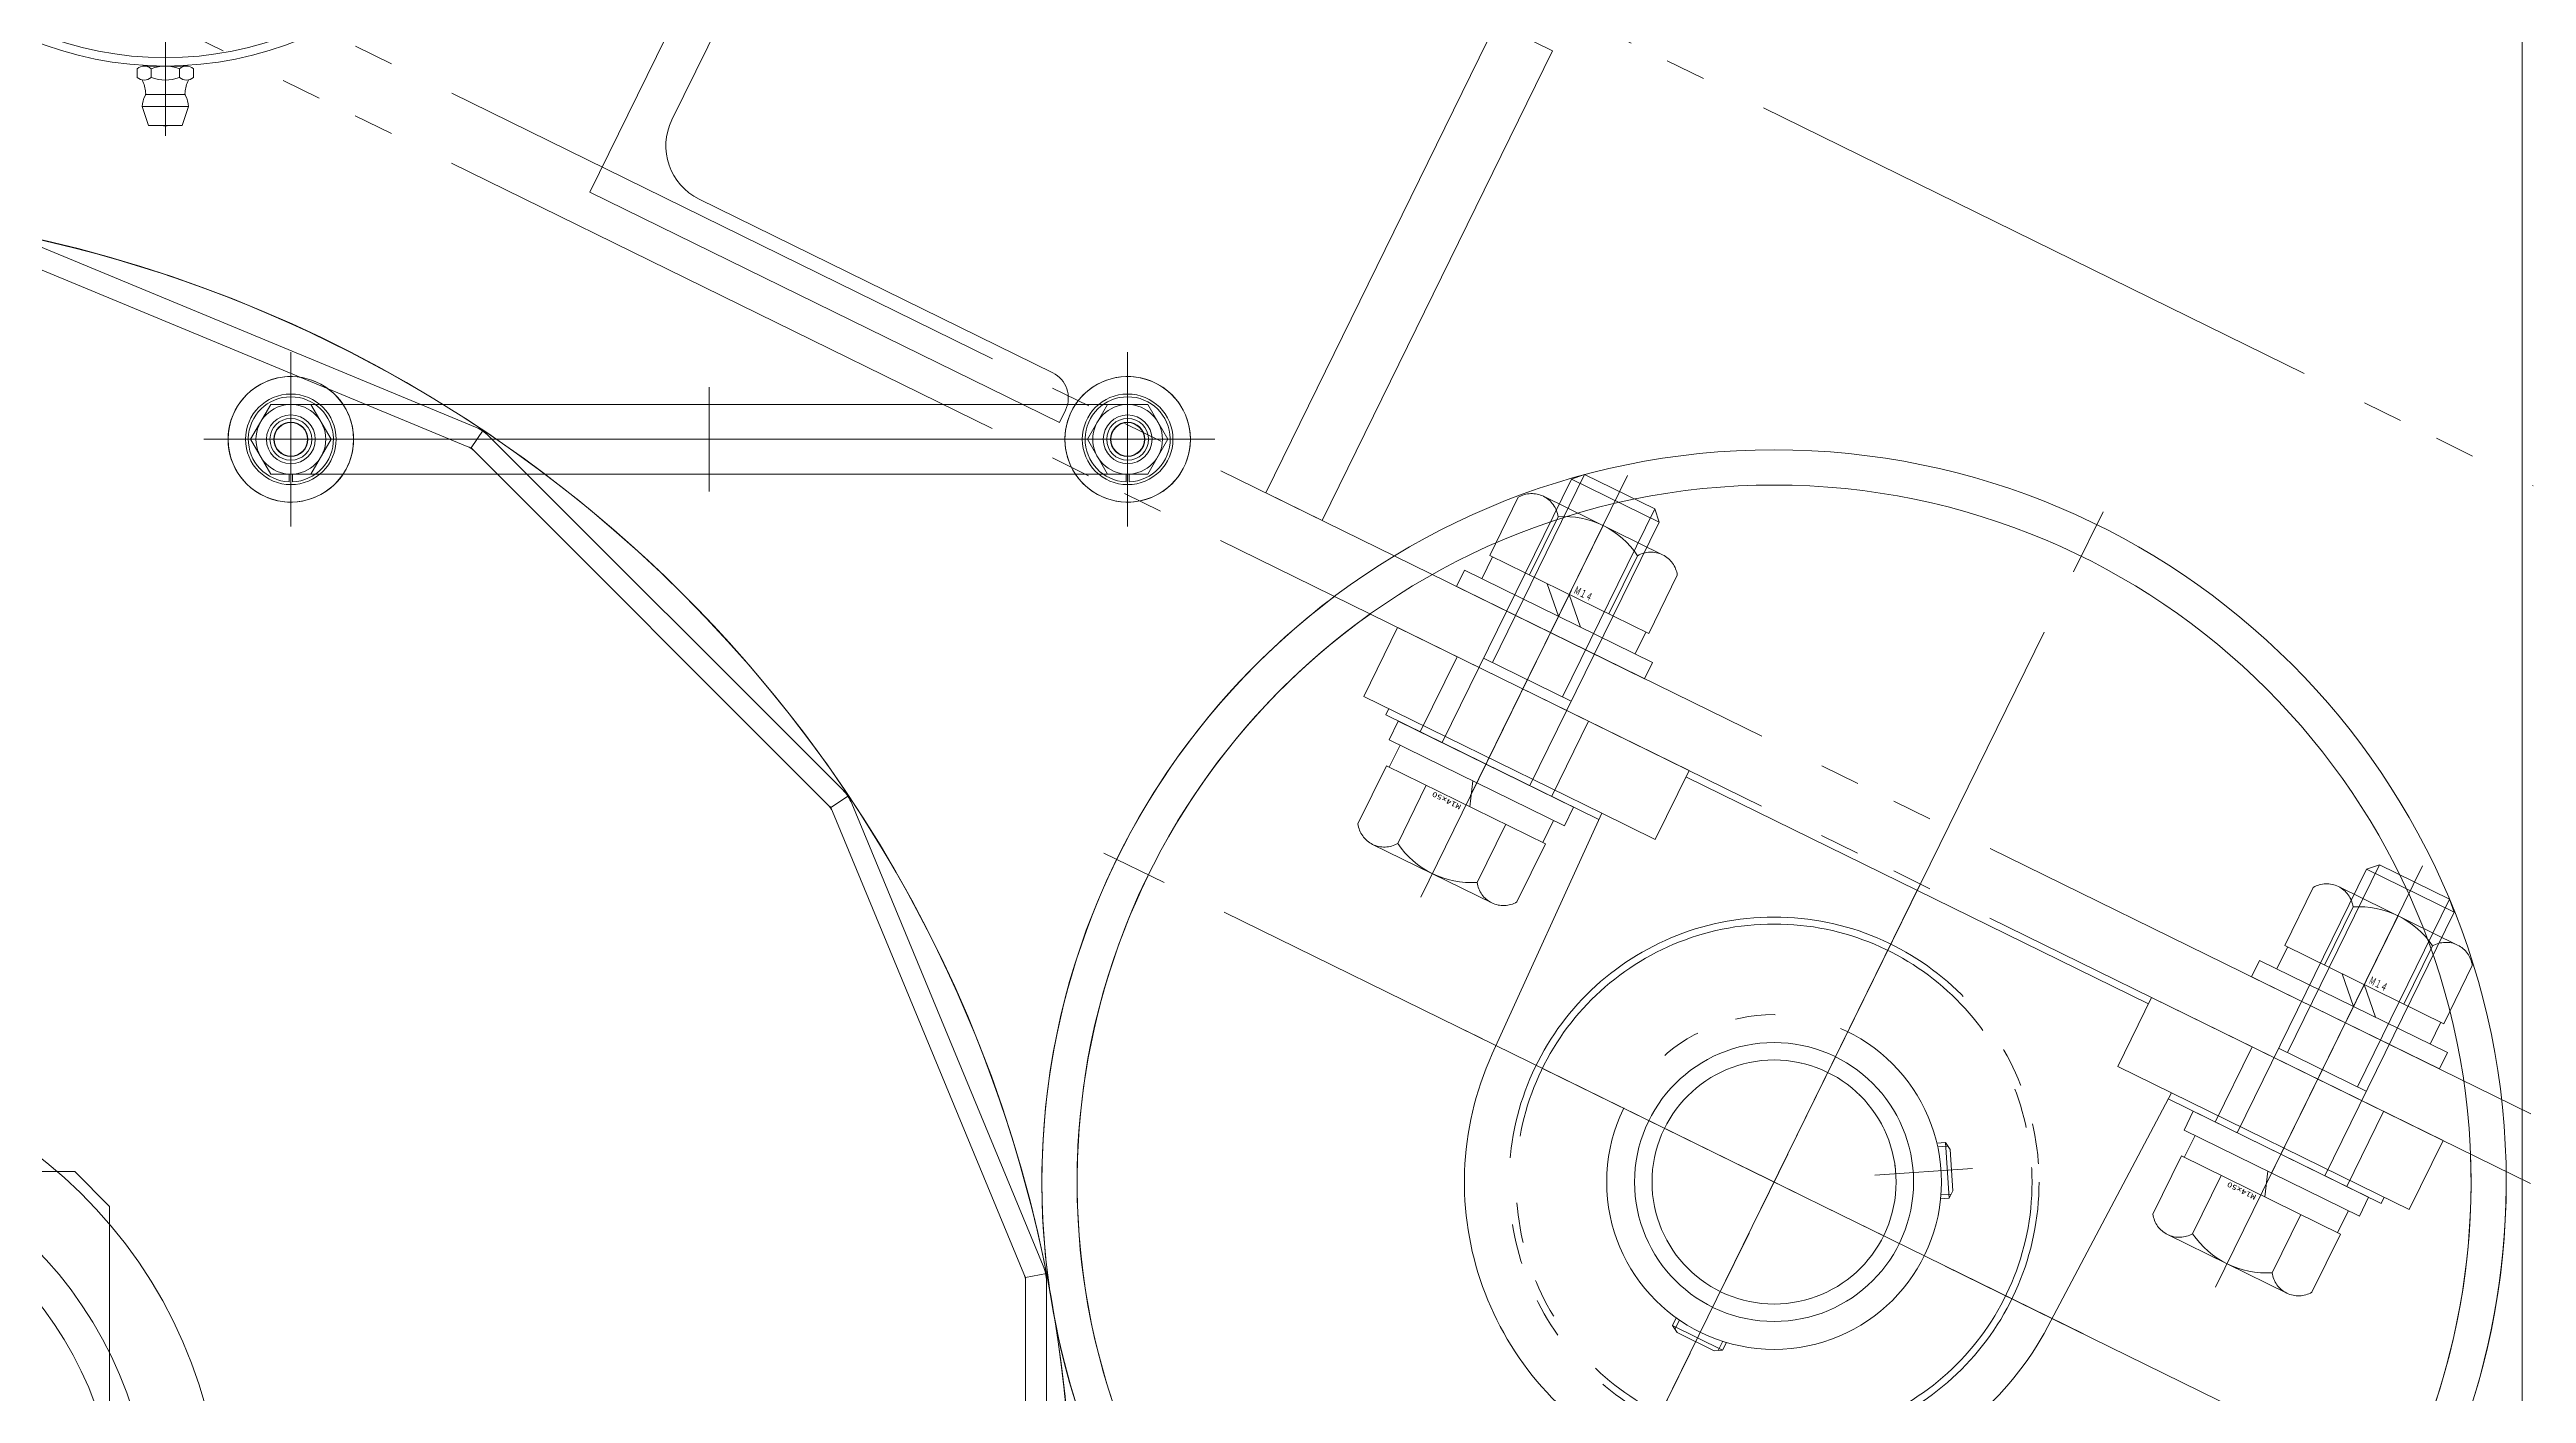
# Model space of a CAD drawing. Units: millimetres at full size. Extents: x -32787 to 32787, y -11878 to 14562.
# Drawn here: x -20370.5 to -20015.3, y 6947.8 to 7140.6 of the extents above; entities that cross this region are included whole.
import ezdxf
from ezdxf.enums import TextEntityAlignment as Align

# ---------------------------------------------------------------- set-up
doc = ezdxf.new("R2010")
doc.units = ezdxf.units.MM
doc.header["$LTSCALE"] = 9.6
doc.linetypes.add('CHAIN2', pattern=[12, 9, -1, 1, -1])
doc.linetypes.add('DOUBLE_CHAIN2', pattern=[12.8, 9, -1, 0.6, -0.6, 0.6, -1])
for name, color, linetype, lineweight in [('0-2_0', 2, 'Continuous', 9), ('0-3_05_CENTER', 2, 'CHAIN2', 9), ('0-4_04_HIDDEN', 7, 'Continuous', 9), ('0-5_10_DRAFT', 1, 'Continuous', 9), ('0-7_01_外形線', 134, 'Continuous', 9), ('0-8_04_中心線', 4, 'CHAIN2', 9), ('0-9_03_かくれ線', 5, 'Continuous', 9), ('0-A_06_PHANTOM', 2, 'DOUBLE_CHAIN2', 9)]:
    doc.layers.add(name, color=color, linetype=linetype, lineweight=lineweight)
doc.styles.add('ＭＳ ゴシック', font='')
doc.styles.get('ＭＳ ゴシック').set_extended_font_data('MS Gothic')

# ---------------------------------------------------------------- blocks, each defined once
blk = doc.blocks.new('MUCAP208Ja_1_1')
at = {"layer": '0-2_0'}
for p, q in [((-3.3, 105.8), (-2.4, 108.5)), ((-2.4, 108.5), (2.4, 108.5)), ((3.3, 105.8), (2.4, 108.5)), ((-3.3, 105.8), (3.3, 105.8)), ((-2.8, 104.054), (2.8, 104.054)), ((-4.041, 100.37), (-4.041, 101.63)), ((3.031, 100), (-3.031, 100)), ((-2.021, 101.63), (-2.021, 100.37)), ((2.021, 101.63), (2.021, 100.37)), ((4.041, 101.63), (4.041, 100.37)), ((-4, 76.6), (-2.961, 77.2)), ((4, 76.6), (-4, 76.6)), ((-4, 75.396), (-4, 76.6)), ((-3.45, 75.474), (-3.45, 76.918)), ((2.961, 77.2), (-2.961, 77.2)), ((4, 76.6), (2.961, 77.2)), ((3.45, 75.474), (3.45, 76.918)), ((4, 75.396), (4, 76.6)), ((-51.456, 20.955), (-50.787, 50.355)), ((-51.401, 20.646), (-49.502, 52.181)), ((51.401, 20.646), (49.502, 52.181)), ((51.456, 20.955), (50.787, 50.355)), ((-24.687, 39.566), (-25.729, 38.964)), ((-24.479, 39.051), (-25.729, 38.329)), ((-25.729, 38.964), (-21.729, 32.036)), ((-25.729, 38.964), (-25.729, 37.764)), ((-25.729, 37.764), (-22.768, 32.636)), ((-21.729, 32.036), (-22.768, 32.636)), ((-21.029, 33.075), (-22.279, 32.353)), ((-20.687, 32.638), (-21.729, 32.036)), ((-87.5, 18), (-87.5, 14.53)), ((-86.5, 19), (-53.455, 19)), ((86.5, 19), (53.455, 19)), ((87.5, 18), (87.5, 14.53)), ((-86.346, 13.326), (-46.346, 15.634)), ((86.346, 13.326), (46.346, 15.634)), ((-92, 7.336), (-92, 0)), ((-40, 9.644), (-40, 1)), ((40, 9.644), (40, 1)), ((92, 7.336), (92, 0)), ((-92, 0), (-41, 0)), ((-41, 0), (-40, 1)), ((-40, 1), (40, 1)), ((41, 0), (40, 1)), ((92, 0), (41, 0))]:
    blk.add_line(p, q, dxfattribs=at)
for radius in [40.5, 39.25, 26.5, 20]:
    blk.add_circle((0, 49.2), radius, dxfattribs=at)
for centre, radius, start, end in [((0, 107.013), 1.587, 69.55499, 110.44501), ((0, 105.8), 3.3, 180, 208.06161), ((-8.789, 104.424), 6, 336.17154, 353.89834), ((-3.618, 103.871), 0.8, 353.89834, 28.06161), ((3.618, 103.871), 0.8, 151.93839, 186.10166), ((8.789, 104.424), 6, 186.10166, 203.82846), ((0, 105.8), 3.3, 331.93839, 0), ((0, 49.2), 50.8, 1.3029, 178.6971), ((-3.031, 100.437), 1.563, 49.73979, 130.26021), ((-3.031, 101.563), 1.563, 229.73979, 310.26021), ((0, 96.302), 5.698, 69.22909, 110.77091), ((0, 105.698), 5.698, 249.22909, 290.77091), ((3.031, 100.437), 1.563, 49.73979, 130.26021), ((3.031, 101.563), 1.563, 229.73979, 310.26021), ((0, 49.2), 49.591, 3.44631, 176.55369), ((0, 49.2), 42, 0, 180), ((350.172, 49.2), 392.172, 180, 185.20269), ((-350.172, 49.2), 392.172, 354.79731, 0), ((-86.5, 18), 1, 90, 180), ((-57.39, 21.007), 6, 273.30187, 356.55369), ((-53.455, 21), 2, 270, 358.6971), ((57.39, 21.007), 6, 183.44631, 266.69813), ((53.455, 21), 2, 181.3029, 270), ((86.5, 18), 1, 0, 90), ((-89.5, 14.53), 2, 295.94448, 0), ((-46, 9.644), 6, 0, 93.30187), ((0, 127.7), 121, 249.57682, 290.42318), ((46, 9.644), 6, 86.69813, 180), ((89.5, 14.53), 2, 180, 244.05552), ((-86, 7.336), 6, 93.30187, 180), ((86, 7.336), 6, 0, 86.69813)]:
    blk.add_arc(centre, radius, start, end, dxfattribs=at)
at = {"layer": '0-3_05_CENTER'}
for p, q in [((0, 109.987), (0, 0)), ((-55.814, 49.2), (55.814, 49.2)), ((-26.847, 33.7), (-14.722, 40.7)), ((-68.5, 24), (-68.5, -4.978)), ((68.5, 24), (68.5, -4.978))]:
    blk.add_line(p, q, dxfattribs=at)
at = {"layer": '0-4_04_HIDDEN', "color": 2}
for p, q in [((-81, 19), (-81, 0)), ((-56, 19), (-56, 0)), ((56, 19), (56, 0)), ((81, 19), (81, 0))]:
    blk.add_line(p, q, dxfattribs=at)
blk = doc.blocks.new('A$C6DCD7F69_1_1_1')
at = {"layer": '0-3_05_CENTER'}
for p, q in [((0, 113.744), (0, -113.744)), ((113.744, 0), (-113.744, 0))]:
    blk.add_line(p, q, dxfattribs=at)
at = {"layer": '0-4_04_HIDDEN'}
for radius in [105, 99.95, 20, 17.5]:
    blk.add_circle((0, 0), radius, dxfattribs=at)
blk = doc.blocks.new('MUCP207a_1')
at = {"layer": '0-3_05_CENTER'}
for p, q in [((0, 0), (0, 102.469)), ((-49.422, 47.6), (49.422, 47.6)), ((-24.682, 33.35), (-12.557, 40.35)), ((-63.5, 17), (-63.5, -5)), ((63.5, 17), (63.5, -5))]:
    blk.add_line(p, q, dxfattribs=at)
at = {"layer": '0-4_04_HIDDEN', "color": 2}
for p, q in [((-74, 12), (-74, 0)), ((-53, 12), (-53, 0)), ((53, 12), (53, 0)), ((74, 12), (74, 0))]:
    blk.add_line(p, q, dxfattribs=at)
at = {"layer": '0-A_06_PHANTOM'}
for p, q in [((-3.3, 97.8), (-2.4, 100.5)), ((-2.4, 100.5), (2.4, 100.5)), ((3.3, 97.8), (2.4, 100.5)), ((-3.3, 97.8), (3.3, 97.8)), ((-2.8, 96.054), (2.8, 96.054)), ((-4.041, 92.37), (-4.041, 93.63)), ((-2.021, 93.63), (-2.021, 92.37)), ((2.021, 93.63), (2.021, 92.37)), ((4.041, 93.63), (4.041, 92.37)), ((3.031, 92), (-3.031, 92)), ((4, 72.5), (-4, 72.5)), ((-3.45, 71.351), (-3.45, 72.818)), ((2.961, 73.1), (-2.961, 73.1)), ((4, 72.5), (2.961, 73.1)), ((3.45, 71.351), (3.45, 72.818)), ((4, 71.264), (4, 72.5)), ((-45.5, 11), (-44.381, 48.91)), ((45.5, 11), (44.381, 48.91)), ((-22.294, 38.712), (-23.564, 37.979)), ((-23.564, 38.614), (-23.564, 37.414)), ((-23.564, 37.414), (-20.603, 32.286)), ((-19.564, 31.686), (-20.603, 32.286)), ((-18.844, 32.737), (-20.114, 32.003)), ((-18.494, 32.304), (-19.564, 31.686)), ((-83.5, 11), (-83.5, 0)), ((-83.5, 11), (-78.5, 11)), ((-79.5, 12), (-45.47, 12)), ((-79.5, 11), (-79.5, 12)), ((-78.5, 11), (-45.5, 11)), ((-45.5, 11), (-36.946, 11)), ((-36.946, 0), (-36.946, 11)), ((36.946, 11), (45.5, 11)), ((36.946, 11), (36.946, 0)), ((45.47, 12), (79.5, 12)), ((45.5, 11), (78.5, 11)), ((78.5, 11), (83.5, 11)), ((79.5, 11), (79.5, 12)), ((83.5, 0), (83.5, 11)), ((-83.5, 0), (-36.946, 0)), ((-36.946, 1), (36.946, 1)), ((36.946, 0), (83.5, 0))]:
    blk.add_line(p, q, dxfattribs=at)
for points in [[(-4, 71.264), (-4, 72.5), (-2.961, 73.1)], [(-22.494, 39.232), (-23.564, 38.614), (-19.564, 31.686)]]:
    blk.add_lwpolyline(points, dxfattribs=at)
for radius in [38, 37, 24, 17.5]:
    blk.add_circle((0, 47.6), radius, dxfattribs=at)
for centre, radius, start, end in [((0, 99.012), 1.587, 69.55499, 110.44501), ((0, 97.8), 3.3, 180, 208.06161), ((-3.618, 95.871), 0.8, 353.89834, 28.06161), ((3.618, 95.871), 0.8, 151.93839, 186.10166), ((0, 97.8), 3.3, 331.93839, 0), ((-3.031, 92.437), 1.563, 49.73979, 130.26021), ((-3.031, 93.563), 1.563, 229.73979, 310.26021), ((-8.789, 96.424), 6, 336.17154, 353.89834), ((0, 88.302), 5.698, 69.22909, 110.77091), ((0, 97.698), 5.698, 249.22909, 290.77091), ((3.031, 92.437), 1.563, 49.73979, 130.26021), ((3.031, 93.563), 1.563, 229.73979, 310.26021), ((8.789, 96.424), 6, 186.10166, 203.82846), ((0, 47.6), 44.4, 1.69122, 178.30878)]:
    blk.add_arc(centre, radius, start, end, dxfattribs=at)
blk = doc.blocks.new('A$C09CE55E7_1_1_1')
at = {"layer": '0-A_06_PHANTOM', "color": 7, "linetype": 'CHAIN2'}
blk.add_line((0, -46.085), (0, 21.248), dxfattribs=at)
at = {"layer": '0-A_06_PHANTOM', "color": 7}
for p, q in [((-12.7, 15.799), (-12.7, 6.5)), ((-9.525, 17.5), (9.525, 17.5)), ((-6.35, 6.5), (-6.35, 15.799)), ((6.35, 15.799), (6.35, 6.5)), ((12.7, 15.799), (12.7, 6.5)), ((12.7, 6.5), (-12.7, 6.5)), ((-12.25, 3), (-12.25, 6.5)), ((-0.637, 6.5), (0.637, 3)), ((12.25, 6.5), (12.25, 3)), ((-14, 0), (-14, 3)), ((-14, 3), (14, 3)), ((14, 0), (-14, 0)), ((14, 3), (14, 0)), ((7, -13.5), (-7, -13.5)), ((-5.6, -13.5), (-5.6, -43.5)), ((5.6, -13.5), (5.6, -43.5)), ((7, -42.1), (-7, -42.1)), ((5.6, -43.5), (-5.6, -43.5))]:
    blk.add_line(p, q, dxfattribs=at)
for points in [[(-7, 0), (-7, -42.1), (-5.6, -43.5)], [(7, 0), (7, -42.1), (5.6, -43.5)]]:
    blk.add_lwpolyline(points, dxfattribs=at)
for centre, radius, start, end in [((-9.525, 13.687), 3.813, 33.626, 146.374), ((0, 4.8), 12.7, 60, 120), ((9.525, 13.687), 3.813, 33.626, 146.374)]:
    blk.add_arc(centre, radius, start, end, dxfattribs=at)
at = {"layer": '0-5_10_DRAFT', "style": 'ＭＳ ゴシック', "width": 1.5}
blk.add_text('M14x50', height=0.7331, dxfattribs=at).set_placement((0.527, 6.604), align=Align.BOTTOM_LEFT)
blk = doc.blocks.new('M14Nza_1_1_1')
at = {"layer": '0-A_06_PHANTOM', "color": 7}
for p, q in [((-12.7, 15.399), (-12.7, 6.1)), ((-9.525, 17.1), (9.525, 17.1)), ((-6.35, 6.1), (-6.35, 15.399)), ((6.35, 15.399), (6.35, 6.1)), ((12.7, 15.399), (12.7, 6.1)), ((-12.7, 6.1), (12.7, 6.1)), ((-12.25, 2.6), (-12.25, 6.1)), ((-3.5, 6.1), (0, 2.6)), ((0, 6.1), (3.5, 2.6)), ((12.25, 6.1), (12.25, 2.6))]:
    blk.add_line(p, q, dxfattribs=at)
at = {"layer": '0-A_06_PHANTOM', "color": 7, "linetype": 'CHAIN2'}
blk.add_line((0, 0), (0, 17.1), dxfattribs=at)
at = {"layer": '0-A_06_PHANTOM', "color": 7}
blk.add_lwpolyline([(-15, 0), (15, 0), (15, 2.6), (-15, 2.6)], close=True, dxfattribs=at)
for centre, radius, start, end in [((-9.525, 13.287), 3.813, 33.626, 146.374), ((0, 4.4), 12.7, 60, 120), ((9.525, 13.287), 3.813, 33.626, 146.374)]:
    blk.add_arc(centre, radius, start, end, dxfattribs=at)
at = {"layer": '0-5_10_DRAFT', "style": 'ＭＳ ゴシック', "width": 0.6}
blk.add_text('Ｍ１４', height=1.1, dxfattribs=at).set_placement((0.387, 6.204), align=Align.BOTTOM_LEFT)
blk = doc.blocks.new('A$C3B8279DF_1_1')
at = {"layer": '0-4_04_HIDDEN'}
for p, q in [((0, 0), (0, -75)), ((0, 0), (75, 0)), ((75, -2), (75, 0)), ((14.5, -6), (71, -6)), ((6, -71), (6, -14.5)), ((2, -75), (0, -75))]:
    blk.add_line(p, q, dxfattribs=at)
for centre, radius, start, end in [((71, -2), 4, 270, 0), ((14.5, -14.5), 8.5, 90, 180), ((2, -71), 4, 270, 0)]:
    blk.add_arc(centre, radius, start, end, dxfattribs=at)
blk = doc.blocks.new('A$C1FC96EE0_1_1_1')
at = {"layer": '0-3_05_CENTER'}
for p, q in [((-29.32, 393.5), (-51.714, 393.5)), ((-29.32, 266.5), (-51.714, 266.5))]:
    blk.add_line(p, q, dxfattribs=at)
at = {"layer": '0-5_10_DRAFT'}
for p, q in [((-92.6, 325.533), (-92.6, 334.467)), ((-97.067, 330), (-88.133, 330))]:
    blk.add_line(p, q, dxfattribs=at)
at = {"layer": '0-A_06_PHANTOM', "color": 7}
blk.add_line((-36, 423.127), (-36, -15), dxfattribs=at)
blk.add_lwpolyline([(-45, 427.502), (-45, -15), (15, -15), (45, 15), (45, 383.745)], dxfattribs=at)
blk.add_lwpolyline([(-36, 221), (39, 221), (39, 230), (-36, 230)], close=True, dxfattribs=at)
at = {"layer": '0-4_04_HIDDEN', "rotation": 90}
blk.add_blockref('A$C3B8279DF_1_1', (-40, 115), dxfattribs=at)
blk = doc.blocks.new('A$C7EF059D2_1_1')
at = {"layer": '0-2_0', "color": 134}
for radius, start, end in [(105, 216.89691, 90.81241), (99.95, 215.41466, 92.29465)]:
    blk.add_arc((260.032, 162.203), radius, start, end, dxfattribs=at)
at = {"layer": '0-2_0', "xscale": -1, "rotation": 333.85466}
blk.add_blockref('A$C1FC96EE0_1_1_1', (31.492, -93.227), dxfattribs=at)
at = {"layer": '0-2_0'}
for name, p, rotation in [('A$C09CE55E7_1_1_1', (256.055, 234.893), 243.85466), ('M14Nza_1_1_1', (237.204, 244.146), 63.85466), ('MUCP207a_1', (217.302, 183.178), 243.85466), ('A$C09CE55E7_1_1_1', (200.093, 120.887), 243.85466), ('M14Nza_1_1_1', (181.242, 130.141), 63.85466), ('MUCAP208Ja_1_1', (0, -68.5), 270)]:
    blk.add_blockref(name, p, dxfattribs=dict(at, rotation=rotation))
at = {"layer": '0-4_04_HIDDEN', "rotation": 333.85466}
blk.add_blockref('A$C6DCD7F69_1_1_1', (260.032, 162.203), dxfattribs=at)
blk = doc.blocks.new('MUCP212a_1_1_1')
at = {"layer": '0-2_0'}
for p, q in [((-2.4, 146.5), (-3.3, 143.8)), ((-2.4, 146.5), (2.4, 146.5)), ((2.4, 146.5), (3.3, 143.8)), ((-3.3, 143.8), (3.3, 143.8)), ((-3.5, 140), (-4.041, 139.687)), ((-4.041, 138.313), (-4.041, 139.687)), ((-3.031, 140), (-3.5, 140)), ((0, 140), (-3.031, 140)), ((-2.021, 139.687), (-2.021, 138.313)), ((3.031, 140), (0, 140)), ((2.021, 139.687), (2.021, 138.313)), ((3.5, 140), (3.031, 140)), ((3.5, 140), (4.041, 139.687)), ((4.041, 139.687), (4.041, 138.313)), ((-3.5, 138), (-4.041, 138.313)), ((-3.175, 138), (-3.175, 137.926)), ((3.175, 138), (3.175, 137.926)), ((3.5, 138), (4.041, 138.313)), ((-3.614, 109.8), (-5, 109)), ((5, 109), (-5, 109)), ((-5, 107.974), (-5, 109)), ((3.614, 109.8), (-3.614, 109.8)), ((3.614, 109.8), (5, 109)), ((5, 107.974), (5, 109)), ((-68.192, 70.863), (-68.984, 20)), ((68.984, 20), (68.192, 70.863)), ((-35.56, 55.043), (-36.448, 54.53)), ((-36.448, 54.53), (-31.448, 45.87)), ((-36.448, 52.93), (-36.448, 54.53)), ((-36.448, 52.93), (-32.834, 46.67)), ((-32.834, 46.67), (-31.448, 45.87)), ((-30.56, 46.383), (-31.448, 45.87)), ((-120.5, 0), (-120.5, 20)), ((-50.5, 20), (-120.5, 20)), ((-50.5, 0), (-50.5, 20)), ((50.5, 20), (120.5, 20)), ((50.5, 0), (50.5, 20)), ((120.5, 0), (120.5, 20)), ((-120.5, 0), (120.5, 0))]:
    blk.add_line(p, q, dxfattribs=at)
for points in [[(-2.906, 139.995), (-2.969, 139.999), (-3.031, 140), (-3.094, 139.999), (-3.156, 139.995), (-3.218, 139.989), (-3.279, 139.98), (-3.341, 139.969), (-3.402, 139.955), (-3.464, 139.939), (-3.526, 139.921), (-3.588, 139.9), (-3.651, 139.877), (-3.714, 139.852), (-3.778, 139.824), (-3.842, 139.793), (-3.908, 139.761), (-3.974, 139.725), (-4.041, 139.687)], [(1.114, 139.9), (0.989, 139.921), (0.866, 139.939), (0.742, 139.955), (0.619, 139.969), (0.496, 139.98), (0.373, 139.989), (0.249, 139.995), (0.125, 139.999), (0, 140), (-0.125, 139.999), (-0.249, 139.995), (-0.373, 139.989), (-0.496, 139.98), (-0.619, 139.969), (-0.742, 139.955), (-0.866, 139.939), (-0.989, 139.921), (-1.114, 139.9), (-1.239, 139.877), (-1.365, 139.852), (-1.493, 139.824), (-1.622, 139.793), (-1.753, 139.761), (-1.886, 139.725), (-2.021, 139.687), (-2.088, 139.725), (-2.155, 139.761), (-2.22, 139.793), (-2.285, 139.824), (-2.348, 139.852), (-2.412, 139.877), (-2.474, 139.9), (-2.536, 139.921), (-2.598, 139.939), (-2.66, 139.955), (-2.721, 139.969), (-2.783, 139.98), (-2.845, 139.989), (-2.906, 139.995)], [(4.041, 139.687), (3.974, 139.725), (3.908, 139.761), (3.842, 139.793), (3.778, 139.824), (3.714, 139.852), (3.651, 139.877), (3.588, 139.9), (3.526, 139.921), (3.464, 139.939), (3.402, 139.955), (3.341, 139.969), (3.279, 139.98), (3.218, 139.989), (3.156, 139.995), (3.094, 139.999), (3.031, 140), (2.969, 139.999), (2.906, 139.995), (2.845, 139.989), (2.783, 139.98), (2.721, 139.969), (2.66, 139.955), (2.598, 139.939), (2.536, 139.921), (2.474, 139.9), (2.412, 139.877), (2.348, 139.852), (2.285, 139.824), (2.22, 139.793), (2.155, 139.761), (2.088, 139.725), (2.021, 139.687), (1.886, 139.725), (1.753, 139.761), (1.622, 139.793), (1.493, 139.824), (1.365, 139.852), (1.239, 139.877), (1.114, 139.9)], [(-4.041, 138.313), (-3.974, 138.275), (-3.908, 138.239), (-3.842, 138.207), (-3.778, 138.176), (-3.714, 138.148), (-3.651, 138.123), (-3.588, 138.1), (-3.526, 138.079), (-3.464, 138.061), (-3.402, 138.045), (-3.341, 138.031), (-3.279, 138.02), (-3.218, 138.011), (-3.156, 138.005), (-3.094, 138.001), (-3.031, 138)], [(-3.5, 138), (-3.031, 138), (0, 138), (3.031, 138), (3.5, 138)], [(-3.031, 138), (-2.969, 138.001), (-2.906, 138.005), (-2.845, 138.011), (-2.783, 138.02), (-2.721, 138.031), (-2.66, 138.045), (-2.598, 138.061), (-2.536, 138.079), (-2.474, 138.1), (-2.412, 138.123), (-2.348, 138.148), (-2.285, 138.176), (-2.22, 138.207), (-2.155, 138.239), (-2.088, 138.275), (-2.021, 138.313)], [(-2.021, 138.313), (-1.886, 138.275), (-1.753, 138.239), (-1.622, 138.207), (-1.493, 138.176), (-1.365, 138.148), (-1.239, 138.123), (-1.114, 138.1), (-0.989, 138.079), (-0.866, 138.061), (-0.742, 138.045), (-0.619, 138.031), (-0.496, 138.02), (-0.373, 138.011), (-0.249, 138.005), (-0.125, 138.001), (0, 138)], [(0, 138), (0.125, 138.001), (0.249, 138.005), (0.373, 138.011), (0.496, 138.02), (0.619, 138.031), (0.742, 138.045), (0.866, 138.061), (0.989, 138.079), (1.114, 138.1), (1.239, 138.123), (1.365, 138.148), (1.493, 138.176), (1.622, 138.207), (1.753, 138.239), (1.886, 138.275), (2.021, 138.313)], [(2.021, 138.313), (2.088, 138.275), (2.155, 138.239), (2.22, 138.207), (2.285, 138.176), (2.348, 138.148), (2.412, 138.123), (2.474, 138.1), (2.536, 138.079), (2.598, 138.061), (2.66, 138.045), (2.721, 138.031), (2.783, 138.02), (2.845, 138.011), (2.906, 138.005), (2.969, 138.001), (3.031, 138)], [(3.031, 138), (3.094, 138.001), (3.156, 138.005), (3.218, 138.011), (3.279, 138.02), (3.341, 138.031), (3.402, 138.045), (3.464, 138.061), (3.526, 138.079), (3.588, 138.1), (3.651, 138.123), (3.714, 138.148), (3.778, 138.176), (3.842, 138.207), (3.908, 138.239), (3.974, 138.275), (4.041, 138.313)]]:
    blk.add_lwpolyline(points, dxfattribs=at)
for radius in [58, 53.188, 38.5, 30]:
    blk.add_circle((0, 69.8), radius, dxfattribs=at)
for centre, radius, start, end in [((0, 145.212), 1.587, 54.19606, 125.80394), ((0, 143.8), 3.3, 180, 207.48703), ((-3.637, 141.908), 0.8, 348.65336, 27.48703), ((3.637, 141.908), 0.8, 152.51297, 191.34664), ((0, 143.8), 3.3, 332.51297, 0), ((-8.736, 142.931), 6, 330.76098, 348.65336), ((8.736, 142.931), 6, 191.34664, 209.23902), ((0, 69.8), 68.2, 0.89288, 179.10712)]:
    blk.add_arc(centre, radius, start, end, dxfattribs=at)
at = {"layer": '0-3_05_CENTER'}
for p, q in [((0, 154.6), (0, 0)), ((76.312, 69.8), (-76.312, 69.8)), ((-37.239, 48.3), (-23.383, 56.3)), ((-92, 27.055), (-92, -7.444)), ((92, 27.055), (92, -7.444))]:
    blk.add_line(p, q, dxfattribs=at)
at = {"layer": '0-4_04_HIDDEN', "color": 2}
for p, q in [((-104.5, 0), (-104.5, 20)), ((-79.5, 0), (-79.5, 20)), ((79.5, 0), (79.5, 20)), ((104.5, 0), (104.5, 20))]:
    blk.add_line(p, q, dxfattribs=at)
blk = doc.blocks.new('A$C34463D87_1_1_1')
at = {"layer": '0-2_0', "color": 134}
for p, q in [((104.456, 158.436), (38.17, 185.892)), ((103.308, 155.664), (37.022, 183.121)), ((157.135, 106.402), (106.402, 157.135)), ((155.014, 104.281), (104.281, 155.014)), ((183.121, 37.022), (155.664, 103.308)), ((185.892, 38.17), (158.436, 104.456)), ((183.349, -35.874), (183.349, 35.874)), ((186.349, -35.874), (186.349, 35.874))]:
    blk.add_line(p, q, dxfattribs=at)
for centre, radius, start, end in [((102.16, 152.893), 6, 45, 67.5), ((102.16, 152.893), 3, 45, 67.5), ((152.893, 102.16), 3, 22.5, 45), ((152.893, 102.16), 6, 22.5, 45), ((180.349, 35.874), 3, 0, 22.5), ((180.349, 35.874), 6, 0, 22.5)]:
    blk.add_arc(centre, radius, start, end, dxfattribs=at)
at = {"layer": '0-5_10_DRAFT'}
for p, q in [((105.558, 157.979), (103.859, 155.436)), ((157.979, 105.558), (155.436, 103.859)), ((186.349, 37.067), (183.349, 36.47))]:
    blk.add_line(p, q, dxfattribs=at)
for points in [[(106.402, 157.135), (105.558, 157.979), (104.456, 158.436)], [(103.308, 155.664), (103.859, 155.436), (104.281, 155.014)], [(155.014, 104.281), (155.436, 103.859), (155.664, 103.308)], [(158.436, 104.456), (157.979, 105.558), (157.135, 106.402)], [(183.121, 37.022), (183.349, 36.47), (183.349, 35.874)], [(186.349, 35.874), (186.349, 37.067), (185.892, 38.17)]]:
    blk.add_lwpolyline(points, dxfattribs=at)
blk.add_circle((0, 0), 190, dxfattribs=at)
blk = doc.blocks.new('A$C44007C93_1_1_1')
at = {"layer": '0-2_0'}
for p, q in [((-48.5, 0), (-48.5, -68.8)), ((-38.5, 0), (-38.5, -68.8)), ((38.5, 0), (38.5, -68.8)), ((48.5, 0), (48.5, -68.8)), ((-47.553, -68), (-48.5, -66.36)), ((-39.447, -68), (-38.5, -66.36)), ((39.447, -68), (38.5, -66.36)), ((47.553, -68), (48.5, -66.36)), ((-38.5, -68), (-48.5, -68)), ((-47.553, -68), (-47.553, -68.8)), ((-39.447, -68), (-39.447, -68.8)), ((38.5, -68), (48.5, -68)), ((39.447, -68), (39.447, -68.8)), ((47.553, -68), (47.553, -68.8))]:
    blk.add_line(p, q, dxfattribs=at)
for radius in [48.5, 38.5]:
    blk.add_arc((0, 0), radius, 0, 180, dxfattribs=at)
at = {"layer": '0-3_05_CENTER'}
for p, q in [((-43.5, 0), (-43.5, -121.552)), ((43.5, 0), (43.5, -121.552))]:
    blk.add_line(p, q, dxfattribs=at)
blk.add_arc((0, 0), 43.5, 0, 180, dxfattribs=at)
at = {"layer": '0-4_04_HIDDEN'}
for p, q in [((-48.5, -68.8), (-48.5, -117.053)), ((-47.553, -68.8), (-47.553, -118)), ((-39.447, -68.8), (-39.447, -118)), ((-38.5, -68.8), (-38.5, -117.053)), ((38.5, -68.8), (38.5, -117.053)), ((39.447, -68.8), (39.447, -118)), ((47.553, -68.8), (47.553, -118)), ((48.5, -68.8), (48.5, -117.053)), ((-38.5, -117.053), (-39.447, -118)), ((38.5, -117.053), (39.447, -118)), ((-39.447, -118), (-47.553, -118)), ((39.447, -118), (47.553, -118))]:
    blk.add_line(p, q, dxfattribs=at)
for points in [[(-38.5, -117.053), (-48.5, -117.053), (-47.553, -118)], [(38.5, -117.053), (48.5, -117.053), (47.553, -118)]]:
    blk.add_lwpolyline(points, dxfattribs=at)
at = {"layer": '0-5_10_DRAFT'}
for p, q in [((0, -6.721), (0, 6.721)), ((6.721, 0), (-6.721, 0))]:
    blk.add_line(p, q, dxfattribs=at)
blk = doc.blocks.new('A$C006C0163_1')
at = {"layer": '0-4_04_HIDDEN', "linetype": 'CHAIN2'}
blk.add_line((0, -12), (0, 0), dxfattribs=at)
at = {"layer": '0-4_04_HIDDEN'}
for p, q in [((-9.2, -4), (-9.2, -1.5)), ((0, -4), (-2.5, -1.5)), ((0, -1.5), (2.5, -4)), ((9.2, -1.5), (9.2, -4)), ((9.8, -4), (-9.8, -4)), ((-9.8, -10.687), (-9.8, -4)), ((-4.9, -10.687), (-4.9, -4)), ((4.9, -4), (4.9, -10.687)), ((9.8, -4), (9.8, -10.687)), ((7.35, -12), (-7.35, -12))]:
    blk.add_line(p, q, dxfattribs=at)
blk.add_lwpolyline([(11, -1.5), (-11, -1.5), (-11, 0), (11, 0)], close=True, dxfattribs=at)
for centre, radius, start, end in [((-7.35, -9.058), 2.942, 213.626, 326.374), ((0, -2.2), 9.8, 240, 300), ((7.35, -9.058), 2.942, 213.626, 326.374)]:
    blk.add_arc(centre, radius, start, end, dxfattribs=at)
at = {"layer": '0-5_10_DRAFT', "style": 'ＭＳ ゴシック', "width": 1.95}
blk.add_text('W3/8', height=0.9164, rotation=180, dxfattribs=at).set_placement((-0.256, -4.117), align=Align.BOTTOM_LEFT)
blk = doc.blocks.new('A$C33E31B12_1_1')
at = {"layer": '0-2_0'}
blk.add_blockref('A$C44007C93_1_1_1', (-38, 91.6), dxfattribs=at)
at = {"layer": '0-4_04_HIDDEN'}
for p in [(-81.5, 22.3), (5.5, 22.3)]:
    blk.add_blockref('A$C006C0163_1', p, dxfattribs=at)
blk = doc.blocks.new('A$C481B17CE_1_1_1')
at = {"layer": '0-2_0', "xscale": -1}
for name, p in [('A$C34463D87_1_1_1', (300, 449.8)), ('MUCP212a_1_1_1', (300, 380)), ('A$C33E31B12_1_1', (262, 349.7))]:
    blk.add_blockref(name, p, dxfattribs=at)
blk = doc.blocks.new('A$C630344D5_1_1_1')
at = {"layer": '0-9_03_かくれ線'}
blk.add_arc((0, 0), 190, 81.40992, 271.90704, dxfattribs=at)
blk = doc.blocks.new('U5461')
at = {"layer": '0-8_04_中心線'}
for p, q in [((0, 0.7), (0, 7)), ((-7, 0), (-0.7, 0)), ((0.7, 0), (7, 0)), ((0, -7), (0, -0.7))]:
    blk.add_line(p, q, dxfattribs=at)
at = {"layer": '0-8_04_中心線', "linetype": 'Continuous'}
for p, q in [((-0.35, 0), (0.35, 0)), ((0, -0.35), (0, 0.35))]:
    blk.add_line(p, q, dxfattribs=at)
blk = doc.blocks.new('U5462')
at = {"layer": '0-8_04_中心線'}
for p, q in [((0, 0.7), (0, 7)), ((-7, 0), (-0.7, 0)), ((0.7, 0), (7, 0)), ((0, -7), (0, -0.7))]:
    blk.add_line(p, q, dxfattribs=at)
at = {"layer": '0-8_04_中心線', "linetype": 'Continuous'}
for p, q in [((-0.35, 0), (0.35, 0)), ((0, -0.35), (0, 0.35))]:
    blk.add_line(p, q, dxfattribs=at)
blk = doc.blocks.new('U5464')
at = {"layer": '0-8_04_中心線'}
for p, q in [((0, 1.8), (0, 12.5)), ((-12.5, 0), (-1.8, 0)), ((1.8, 0), (12.5, 0)), ((0, -12.5), (0, -1.8))]:
    blk.add_line(p, q, dxfattribs=at)
at = {"layer": '0-8_04_中心線', "linetype": 'Continuous'}
for p, q in [((-0.9, 0), (0.9, 0)), ((0, -0.9), (0, 0.9))]:
    blk.add_line(p, q, dxfattribs=at)
blk = doc.blocks.new('U5463')
at = {"layer": '0-8_04_中心線'}
for p, q in [((0, 1.8), (0, 12.5)), ((-12.5, 0), (-1.8, 0)), ((1.8, 0), (12.5, 0)), ((0, -12.5), (0, -1.8))]:
    blk.add_line(p, q, dxfattribs=at)
at = {"layer": '0-8_04_中心線', "linetype": 'Continuous'}
for p, q in [((-0.9, 0), (0.9, 0)), ((0, -0.9), (0, 0.9))]:
    blk.add_line(p, q, dxfattribs=at)
blk = doc.blocks.new('U5465')
at = {"layer": '0-8_04_中心線'}
for p, q in [((0, 1), (0, 8.5)), ((-8.5, 0), (-1, 0)), ((1, 0), (8.5, 0)), ((0, -8.5), (0, -1))]:
    blk.add_line(p, q, dxfattribs=at)
at = {"layer": '0-8_04_中心線', "linetype": 'Continuous'}
for p, q in [((-0.5, 0), (0.5, 0)), ((0, -0.5), (0, 0.5))]:
    blk.add_line(p, q, dxfattribs=at)
blk = doc.blocks.new('U5466')
at = {"layer": '0-8_04_中心線'}
for p, q in [((0, 1), (0, 8.5)), ((-8.5, 0), (-1, 0)), ((1, 0), (8.5, 0)), ((0, -8.5), (0, -1))]:
    blk.add_line(p, q, dxfattribs=at)
at = {"layer": '0-8_04_中心線', "linetype": 'Continuous'}
for p, q in [((-0.5, 0), (0.5, 0)), ((0, -0.5), (0, 0.5))]:
    blk.add_line(p, q, dxfattribs=at)

msp = doc.modelspace()

# ---------------------------------------------------------------- linework, layer by layer
at = {"layer": '0-7_01_外形線'}
for p, q in [((-20335.928, 7089.671), (-20215.928, 7089.671)), ((-20335.928, 7079.671), (-20215.928, 7079.671))]:
    msp.add_line(p, q, dxfattribs=at)
for points in [[(-20558.928, 7232.671), (-20561.928, 7229.671), (-20561.928, 6984.671), (-20556.928, 6979.671), (-20366.928, 6979.671), (-20361.928, 6974.671), (-20361.928, 6864.671), (-20358.928, 6861.684)], [(-20018.928, 6861.684), (-20015.928, 6864.671), (-20015.928, 7229.671), (-20018.928, 7232.671)]]:
    msp.add_lwpolyline(points, dxfattribs=at)
for centre, radius, start, end in [((-20335.928, 7084.671), 9, 33.74899, 326.25101), ((-20215.928, 7084.671), 9, 213.74899, 146.25101), ((-20335.928, 7084.671), 5, 90, 270), ((-20215.928, 7084.671), 5, 270, 90)]:
    msp.add_arc(centre, radius, start, end, dxfattribs=at)
at = {"layer": '0-8_04_中心線'}
for p, q in [((-20275.928, 7092.171), (-20275.928, 7077.171)), ((-20215.928, 7084.671), (-20335.928, 7084.671)), ((-20335.928, 7084.671), (-20215.928, 7084.671))]:
    msp.add_line(p, q, dxfattribs=at)
at = {"layer": '0-9_03_かくれ線'}
for p, q in [((-20336.153, 7079.671), (-20336.153, 7078.575)), ((-20335.703, 7079.671), (-20335.703, 7078.575)), ((-20216.153, 7079.671), (-20216.153, 7078.575)), ((-20215.703, 7079.671), (-20215.703, 7078.575))]:
    msp.add_line(p, q, dxfattribs=at)
for points in [[(-20338.814, 7089.671), (-20341.701, 7084.671), (-20338.814, 7079.671), (-20333.041, 7079.671), (-20330.154, 7084.671), (-20333.041, 7089.671)], [(-20218.814, 7089.671), (-20221.701, 7084.671), (-20218.814, 7079.671), (-20213.041, 7079.671), (-20210.154, 7084.671), (-20213.041, 7089.671)]]:
    msp.add_lwpolyline(points, close=True, dxfattribs=at)
for centre, radius in [((-20335.928, 7084.671), 9), ((-20215.928, 7084.671), 9), ((-20335.928, 7084.671), 6.5), ((-20215.928, 7084.671), 6.5), ((-20335.928, 7084.671), 5), ((-20335.928, 7084.671), 3.5), ((-20335.928, 7084.671), 3), ((-20335.928, 7084.671), 3), ((-20335.928, 7084.671), 2.458), ((-20335.928, 7084.671), 2.4), ((-20215.928, 7084.671), 5), ((-20215.928, 7084.671), 3.5), ((-20215.928, 7084.671), 3), ((-20215.928, 7084.671), 3), ((-20215.928, 7084.671), 2.458), ((-20215.928, 7084.671), 2.4)]:
    msp.add_circle(centre, radius, dxfattribs=at)
for centre, radius, start, end in [((-20335.928, 7084.671), 6.1, 272.11385, 267.88615), ((-20215.928, 7084.671), 6.1, 272.11385, 267.88615), ((-20335.928, 7084.671), 5, 270, 90), ((-20335.928, 7084.671), 9, 326.25101, 33.74899), ((-20215.928, 7084.671), 9, 146.25101, 213.74899), ((-20215.928, 7084.671), 5, 90, 270)]:
    msp.add_arc(centre, radius, start, end, dxfattribs=at)

# ---------------------------------------------------------------- block references
at = {"layer": '0-2_0', "rotation": 270}
msp.add_blockref('A$C7EF059D2_1_1', (-20285.428, 7238.196), dxfattribs=at)
at = {"layer": '0-2_0', "xscale": -1}
msp.add_blockref('A$C481B17CE_1_1_1', (-20113.928, 6478.196), dxfattribs=at)
at = {"layer": '0-8_04_中心線'}
for name, p in [('U5463', (-20335.928, 7084.671)), ('U5464', (-20215.928, 7084.671)), ('U5462', (-20335.928, 7084.671)), ('U5461', (-20215.928, 7084.671))]:
    msp.add_blockref(name, p, dxfattribs=at)
at = {"layer": '0-8_04_中心線', "rotation": 90}
for name, p in [('U5465', (-20335.928, 7084.671)), ('U5466', (-20215.928, 7084.671))]:
    msp.add_blockref(name, p, dxfattribs=at)
at = {"layer": '0-A_06_PHANTOM', "xscale": -1}
msp.add_blockref('A$C630344D5_1_1_1', (-20413.928, 6927.996), dxfattribs=at)

doc.saveas('drawing.dxf')
